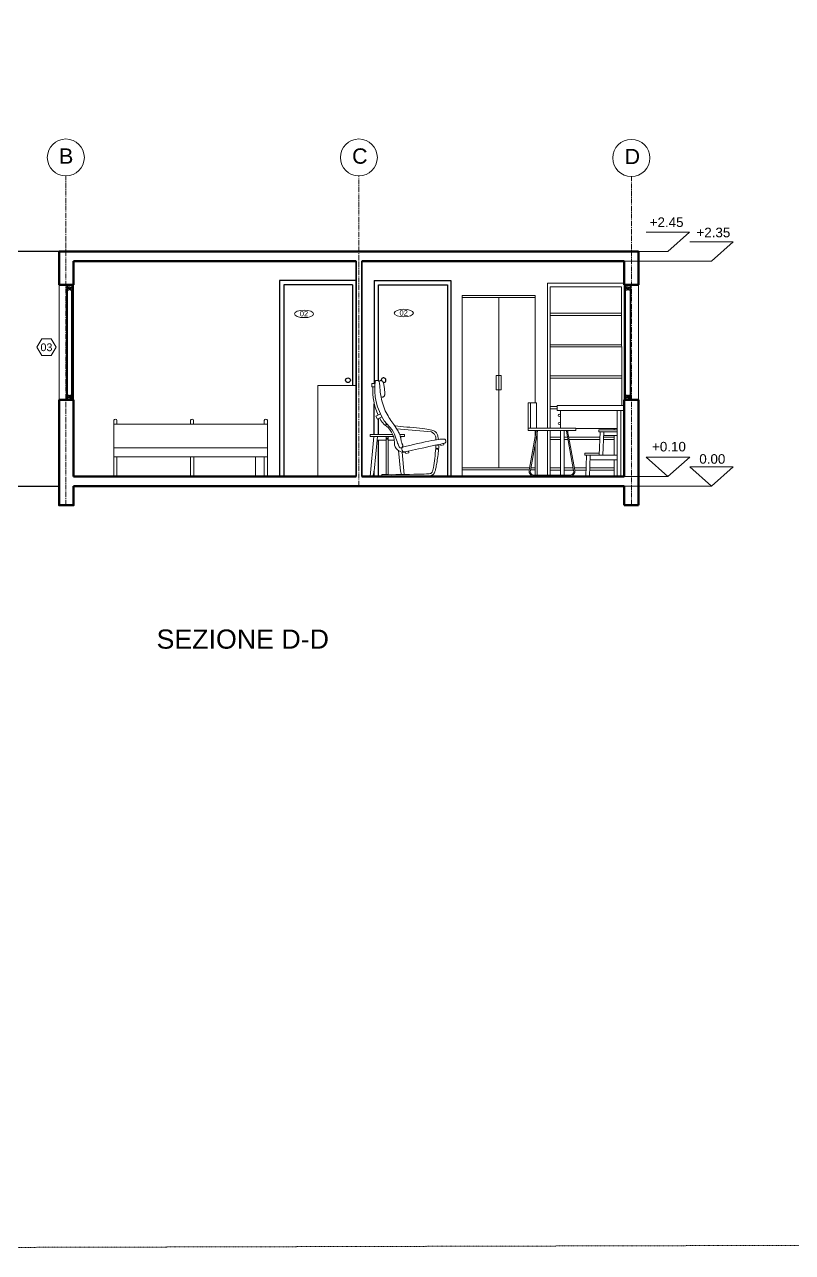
# Model space of a CAD drawing. Header units: centimetres. Extents: x -1487 to 7635, y -1892 to 2688.
# Drawn here: x 576 to 1378, y 53 to 1335 of the extents above; entities that cross this region are included whole.
import ezdxf

# ---------------------------------------------------------------- set-up
doc = ezdxf.new("R2010")
doc.units = ezdxf.units.CM
doc.linetypes.add('CENTERX2', pattern=[4, 2.5, -0.5, 0.5, -0.5])
doc.linetypes.add('CENTRO2', pattern=[1.125, 0.75, -0.125, 0.125, -0.125])
for name, color, linetype, lineweight in [('A-ELEV-MBE1', 7, 'Continuous', 35), ('A-FURN', 8, 'Continuous', 18), ('A-FURN_Num_Penna__251', 251, 'Continuous', 18), ('A-GLAZ-FULL', 4, 'Continuous', 25), ('A-SECT-MCUT', 7, 'Continuous', 35), ('AA - linee quote', 3, 'Continuous', 13), ('AA - montanti', 7, 'Continuous', 35), ('AA - pareti sezionate', 7, 'Continuous', 50), ('AA - serramenti e porte', 4, 'Continuous', 25), ('AA pareti non sezionate', 2, 'Continuous', 25), ('AA- arredo', 8, 'Continuous', 18), ('SEZIONE ARREDO', 8, 'Continuous', 25), ('SIMBOLI FINESTRE', 3, 'Continuous', 13), ('SIMBOLI PORTE', 3, 'Continuous', 13)]:
    doc.layers.add(name, color=color, linetype=linetype, lineweight=lineweight)
doc.layers.add('IKE120036-t1', color=255, linetype='Continuous')
doc.layers.add('家具', color=7, linetype='Continuous')
doc.styles.add('ARIAL', font='Arial.ttf')
doc.styles.get("Standard").update_dxf_attribs({"font": 'Arial.ttf'})

msp = doc.modelspace()

# ---------------------------------------------------------------- hatches: boundary and pattern name
at = {"layer": 'AA - linee quote'}
h = msp.add_hatch(color=256, dxfattribs=at)
h.dxf.hatch_style = 1
h.paths.add_polyline_path([(1270.1706, 1118.4974), (1224.6673, 1118.4974), (1247.4189, 1098.4755)], flags=17)
h.paths.add_polyline_path([(1224.6673, 1118.4974), (1247.4189, 1098.4755), (1270.1706, 1118.4974)])
h = msp.add_hatch(color=256, dxfattribs=at)
h.dxf.hatch_style = 1
h.paths.add_polyline_path([(1315.7873, 1108.4974), (1270.284, 1108.4974), (1293.0357, 1088.4755)], flags=17)
h.paths.add_polyline_path([(1270.284, 1108.4974), (1293.0357, 1088.4755), (1315.7873, 1108.4974)])
h = msp.add_hatch(color=256, dxfattribs=at)
h.dxf.hatch_style = 1
h.paths.add_polyline_path([(1270.284, 883.5643), (1224.7807, 883.5643), (1247.5324, 863.5424)], flags=17)
h.paths.add_polyline_path([(1224.7807, 883.5643), (1247.5324, 863.5424), (1270.284, 883.5643)])
h = msp.add_hatch(color=256, dxfattribs=at)
h.dxf.hatch_style = 1
h.paths.add_polyline_path([(1315.7873, 873.5643), (1270.284, 873.5643), (1293.0357, 853.5424)], flags=17)
h.paths.add_polyline_path([(1270.284, 873.5643), (1293.0357, 853.5424), (1315.7873, 873.5643)])

# ---------------------------------------------------------------- linework, layer by layer
at = {"layer": 'A-ELEV-MBE1'}
for p, q in [((620.3398, 1063.5424), (625.3398, 1063.5424)), ((1061.8022, 863.5424), (1061.8022, 863.5424))]:
    msp.add_line(p, q, dxfattribs=at)
at = {"layer": 'A-ELEV-MBE1', "color": 7}
msp.add_line((846.3021, 863.5423), (918.3022, 863.5423), dxfattribs=at)
at = {"layer": 'A-FURN'}
msp.add_line((927.8022, 1035.6493), (927.8022, 863.5422), dxfattribs=at)
at = {"layer": 'A-FURN_Num_Penna__251'}
for p, q in [((1004.3024, 863.5423), (932.3023, 863.5423)), ((1144.7983, 863.5424), (1108.061, 863.5424))]:
    msp.add_line(p, q, dxfattribs=at)
for points in [[(973.7865, 887.5325), (973.2084, 889.4465)], [(973.7865, 887.5325), (976.9768, 888.3947), (976.5677, 890.0441)]]:
    msp.add_lwpolyline(points, dxfattribs=at)
at = {"layer": 'A-GLAZ-FULL', "color": 4, "linetype": 'Continuous'}
msp.add_line((940.8022, 1068.0423), (940.8023, 960.495), dxfattribs=at)
at = {"layer": 'A-GLAZ-FULL', "lineweight": 40}
for p, q in [((620.3398, 948.5424), (620.3398, 1058.5424)), ((625.3398, 948.5424), (625.3398, 1058.5424))]:
    msp.add_line(p, q, dxfattribs=at)
at = {"layer": 'A-GLAZ-FULL'}
for p, q in [((620.3398, 1058.5424), (622.189, 1058.5424)), ((622.8398, 1061.313), (621.36, 1061.313)), ((621.36, 1061.313), (621.36, 1060.3071)), ((621.36, 1060.3071), (622.189, 1060.3071)), ((622.189, 1060.3071), (622.189, 1058.5424)), ((622.8398, 1061.313), (624.3195, 1061.313)), ((624.3195, 1060.3071), (623.4905, 1060.3071)), ((623.4905, 1060.3071), (623.4905, 1058.5424)), ((623.4905, 1058.5424), (625.3398, 1058.5424)), ((624.3195, 1061.313), (624.3195, 1060.3071)), ((1203.3398, 1058.5424), (1205.189, 1058.5424)), ((1205.8398, 1061.313), (1204.36, 1061.313)), ((1204.36, 1061.313), (1204.36, 1060.3071)), ((1204.36, 1060.3071), (1205.189, 1060.3071)), ((1205.189, 1060.3071), (1205.189, 1058.5424)), ((1205.8398, 1061.313), (1207.3195, 1061.313)), ((1207.3195, 1060.3071), (1206.4905, 1060.3071)), ((1206.4905, 1060.3071), (1206.4905, 1058.5424)), ((1206.4905, 1058.5424), (1208.3398, 1058.5424)), ((1207.3195, 1061.313), (1207.3195, 1060.3071)), ((620.3398, 948.5424), (622.189, 948.5424)), ((621.36, 945.7717), (621.36, 946.7777)), ((621.36, 946.7777), (622.189, 946.7777)), ((622.8398, 945.7717), (621.36, 945.7717)), ((622.189, 946.7777), (622.189, 948.5424)), ((622.8398, 945.7717), (624.3195, 945.7717)), ((623.4905, 946.7777), (623.4905, 948.5424)), ((623.4905, 948.5424), (625.3398, 948.5424)), ((624.3195, 946.7777), (623.4905, 946.7777)), ((624.3195, 945.7717), (624.3195, 946.7777)), ((1203.3398, 948.5424), (1205.189, 948.5424)), ((1204.36, 945.7717), (1204.36, 946.7777)), ((1204.36, 946.7777), (1205.189, 946.7777)), ((1205.8398, 945.7717), (1204.36, 945.7717)), ((1205.189, 946.7777), (1205.189, 948.5424)), ((1205.8398, 945.7717), (1207.3195, 945.7717)), ((1206.4905, 946.7777), (1206.4905, 948.5424)), ((1206.4905, 948.5424), (1208.3398, 948.5424)), ((1207.3195, 946.7777), (1206.4905, 946.7777)), ((1207.3195, 945.7717), (1207.3195, 946.7777))]:
    msp.add_line(p, q, dxfattribs=at)
at = {"layer": 'A-GLAZ-FULL', "color": 4}
for p, q in [((940.8023, 907.4623), (940.8023, 939.5067)), ((940.8023, 863.5423), (940.8023, 869.0922))]:
    msp.add_line(p, q, dxfattribs=at)
at = {"layer": 'A-SECT-MCUT'}
for p, q in [((611.8022, 1063.5424), (611.8022, 1088.4755)), ((921.8022, 1068.0423), (921.8022, 1088.4755)), ((927.8022, 1068.0423), (927.8022, 1088.4755)), ((921.8022, 1068.0423), (921.8022, 863.5423)), ((927.8022, 1068.0423), (927.8022, 863.5423)), ((626.8022, 943.5424), (626.8022, 871.8258)), ((626.8022, 863.5422), (676.8022, 863.5422))]:
    msp.add_line(p, q, dxfattribs=at)
msp.add_lwpolyline([(626.8022, 863.5424), (626.8022, 863.5424), (626.8022, 863.5424)], dxfattribs=at)
at = {"layer": 'AA - linee quote', "linetype": 'CENTRO2', "ltscale": 7}
for p, q in [((618.7863, 834.0279), (618.7863, 1177.3126)), ((924.7692, 853.5424), (924.7692, 1177.3126)), ((1209.3022, 833.5424), (1209.3022, 1176.8271))]:
    msp.add_line(p, q, dxfattribs=at)
at = {"layer": 'AA - linee quote'}
for p, q in [((1270.1706, 1118.4974), (1224.6673, 1118.4974)), ((1247.4189, 1098.4755), (1270.1706, 1118.4974)), ((1315.7873, 1108.4974), (1270.284, 1108.4974)), ((1293.0357, 1088.4755), (1315.7873, 1108.4974)), ((1224.7807, 883.5643), (1247.5324, 863.5424)), ((1270.284, 883.5643), (1224.7807, 883.5643)), ((1247.5324, 863.5424), (1270.284, 883.5643)), ((1270.284, 873.5643), (1293.0357, 853.5424)), ((1315.7873, 873.5643), (1270.284, 873.5643)), ((1293.0357, 853.5424), (1315.7873, 873.5643))]:
    msp.add_line(p, q, dxfattribs=at)
at = {"layer": 'AA - linee quote', "linetype": 'Continuous'}
for p, q in [((1201.8022, 1098.4755), (1247.4189, 1098.4755)), ((1201.8022, 1088.4755), (1247.5324, 1088.4755)), ((1247.5324, 1088.4755), (1293.0357, 1088.4755)), ((1201.8022, 863.5424), (1247.5324, 863.5424)), ((1201.8022, 853.5424), (1293.0357, 853.5424))]:
    msp.add_line(p, q, dxfattribs=at)
at = {"layer": 'AA - linee quote', "linetype": 'CENTRO2', "ltscale": 0.009}
msp.add_lwpolyline([(-1487.331, 2664.295), (7634.7147, 2687.7379), (7634.7147, 76.6954), (-1487.331, 53.2526)], close=True, dxfattribs=at)
at = {"layer": 'AA - linee quote'}
for centre in [(618.7863, 1196.6398), (924.7692, 1196.6398), (1209.3022, 1196.1544)]:
    msp.add_circle(centre, 19.3273, dxfattribs=at)
at = {"layer": 'AA - montanti'}
for p, q in [((620.3398, 1063.5424), (620.3398, 1058.5424)), ((625.3398, 1058.5424), (625.3398, 1063.5424)), ((1203.3398, 1063.5424), (1203.3398, 1058.5424)), ((620.3398, 948.5424), (620.3398, 943.5424)), ((625.3398, 948.5424), (625.3398, 943.5424))]:
    msp.add_line(p, q, dxfattribs=at)
at = {"layer": 'AA - montanti', "linetype": 'Continuous'}
for p, q in [((1208.3398, 1058.5424), (1208.3398, 1063.5424)), ((1203.3398, 948.5424), (1203.3398, 943.5424)), ((1208.3398, 948.5424), (1208.3398, 943.5424))]:
    msp.add_line(p, q, dxfattribs=at)
at = {"layer": 'AA - pareti sezionate'}
for p, q in [((611.8022, 1098.4754), (1216.8022, 1098.4755)), ((611.8022, 1098.4755), (611.8022, 1063.5424)), ((1216.8022, 1063.5424), (1216.8022, 1098.4755)), ((626.8022, 1088.4755), (626.8022, 1063.5424)), ((921.8022, 1088.4755), (626.8022, 1088.4755)), ((1201.8022, 1088.4755), (927.8022, 1088.4755)), ((1201.8022, 1063.5424), (1201.8022, 1088.4755)), ((626.8022, 1063.5424), (611.8022, 1063.5424)), ((1201.8022, 1063.5424), (1216.8022, 1063.5424)), ((611.8022, 943.5424), (611.8022, 833.5424)), ((626.8022, 943.5424), (611.8022, 943.5424)), ((626.8022, 943.5424), (626.8022, 863.5424)), ((1201.8022, 863.5422), (1201.8022, 943.5424)), ((1201.8022, 943.5424), (1216.8022, 943.5424)), ((1216.8022, 943.5424), (1216.8023, 863.5424)), ((1216.8022, 833.5424), (1216.8022, 863.5424)), ((1201.8022, 853.5424), (1201.8022, 833.5424)), ((1201.8022, 833.5424), (1216.8022, 833.5424))]:
    msp.add_line(p, q, dxfattribs=at)
for points in [[(921.8022, 863.5423), (626.8022, 863.5422)], [(1201.8022, 863.5422), (927.8022, 863.5422)], [(611.8022, 853.5424), (611.8022, 833.5424), (626.8022, 833.5424), (626.8022, 853.5424)], [(626.8022, 853.5424), (1201.8022, 853.5424)]]:
    msp.add_lwpolyline(points, dxfattribs=at)
at = {"layer": 'AA - serramenti e porte'}
for p, q in [((841.8022, 1068.0423), (841.8022, 863.5423)), ((921.8022, 1068.0423), (841.8022, 1068.0423)), ((940.8022, 1068.0423), (1020.8022, 1068.0423)), ((1020.8022, 1068.0423), (1020.8022, 863.5422)), ((846.3022, 1063.5423), (846.3021, 863.5423)), ((918.3023, 1063.5423), (846.3022, 1063.5423)), ((918.3023, 1063.5423), (918.3022, 958.5423)), ((945.3022, 1063.5423), (1017.3023, 1063.5423)), ((945.3023, 963.5616), (945.3022, 1063.5423)), ((945.3022, 1063.5423), (1004.3023, 1063.5423)), ((1017.3023, 1063.5423), (1017.3023, 1024.4951)), ((1203.3398, 948.5424), (1203.3398, 1058.5424)), ((1208.3398, 948.5424), (1208.3398, 1058.5424)), ((1017.3023, 1024.4951), (1017.3024, 863.5422)), ((945.3023, 907.4623), (945.3023, 923.7541)), ((945.3023, 863.5423), (945.3023, 901.2909))]:
    msp.add_line(p, q, dxfattribs=at)
msp.add_circle((913.382, 964.0423), 2.5, dxfattribs=at)
msp.add_arc((950.5975, 964.0423), 2.5, 264.2284728, 189.0251855, dxfattribs=at)
at = {"layer": 'AA pareti non sezionate'}
for p, q in [((611.8022, 1098.4754), (309.8022, 1098.4755)), ((309.8022, 853.5424), (611.8022, 853.5424))]:
    msp.add_line(p, q, dxfattribs=at)
at = {"layer": 'AA- arredo'}
for p, q in [((1201.8022, 1065.5424), (1121.8022, 1065.5424)), ((1201.8022, 937.5424), (1201.8022, 1065.5424)), ((611.8022, 1063.5424), (611.8022, 943.5424)), ((626.8022, 1063.5424), (626.8022, 943.5424)), ((1032.8022, 1052.5424), (1032.8022, 863.5424)), ((1032.8022, 1052.5424), (1108.8022, 1052.5424)), ((1108.8022, 1052.5424), (1108.8022, 940.5822)), ((1124.6877, 914.1479), (1124.6877, 1061.5424)), ((1124.6877, 1061.5424), (1198.9167, 1061.5424)), ((1198.9167, 1061.5424), (1199.2058, 937.5424)), ((1201.8022, 943.5424), (1201.8022, 1063.5424)), ((1216.8022, 1063.5424), (1216.8022, 943.5424)), ((1032.8022, 1050.5424), (1108.8022, 1050.5424)), ((1070.8022, 1050.5424), (1070.8022, 872.5424)), ((1198.9808, 1034.0567), (1124.8022, 1034.0563)), ((1124.8022, 1031.7545), (1198.9861, 1031.7549)), ((1199.0577, 1001.0569), (1124.8022, 1001.0563)), ((1124.8022, 998.7545), (1199.0631, 998.7551)), ((1199.1335, 968.5571), (1124.8022, 968.5563)), ((1124.8022, 966.2545), (1199.1389, 966.2553)), ((1101.4296, 940.5822), (1101.4296, 911.5822)), ((1103.9954, 940.5822), (1101.4296, 940.5822)), ((1110.1722, 940.5822), (1103.9954, 940.5822)), ((1103.9954, 940.5822), (1103.9954, 914.1479)), ((1110.1722, 940.5822), (1110.1722, 914.1479)), ((1131.9497, 936.5563), (1124.8022, 936.5563)), ((1131.9497, 937.5424), (1201.8022, 937.5424)), ((1131.9497, 937.5424), (1131.9497, 932.4424)), ((942.4699, 926.4975), (947.3044, 928.8303)), ((942.4699, 926.4975), (944.3376, 923.2179)), ((944.3376, 923.2179), (948.9, 925.7539)), ((1124.8022, 934.2545), (1131.9497, 934.2545)), ((1201.8022, 932.4424), (1131.9497, 932.4424)), ((1135.2824, 914.1479), (1135.2824, 932.4424)), ((1194.4695, 863.5424), (1194.4695, 932.4424)), ((1198.4695, 863.5424), (1198.4695, 932.4424)), ((669.0358, 922.2155), (669.0358, 918.0637)), ((669.0358, 918.0637), (669.0358, 884.0129)), ((829.2111, 918.0637), (669.0358, 918.0637)), ((672.1802, 922.0818), (672.1802, 918.0637)), ((749.0734, 922.2155), (749.0734, 918.0637)), ((752.2178, 922.0818), (752.2178, 918.0637)), ((826.0667, 922.0818), (826.0667, 918.0637)), ((829.2111, 922.2155), (829.2111, 918.0637)), ((829.2111, 918.0637), (829.2111, 884.0129)), ((951.4189, 921.6453), (951.3384, 921.711)), ((963.0745, 916.5779), (962.0005, 916.7722)), ((965.5395, 916.224), (963.0745, 916.5779)), ((964.2177, 913.4313), (1000.6437, 910.1043)), ((968.3562, 915.8796), (965.5395, 916.224)), ((971.4585, 915.5397), (968.3562, 915.8796)), ((974.7551, 915.2043), (971.4585, 915.5397)), ((978.1546, 914.8731), (974.7551, 915.2043)), ((981.5658, 914.546), (978.1546, 914.8731)), ((984.8973, 914.2231), (981.5658, 914.546)), ((988.0578, 913.9042), (984.8973, 914.2231)), ((990.956, 913.5892), (988.0578, 913.9042)), ((993.5204, 913.277), (990.956, 913.5892)), ((995.7589, 912.9634), (993.5204, 913.277)), ((997.6994, 912.6427), (995.7589, 912.9634)), ((999.3696, 912.3098), (997.6994, 912.6427)), ((1000.7974, 911.9592), (999.3696, 912.3098)), ((1002.0106, 911.5855), (1000.7974, 911.9592)), ((1003.0369, 911.1834), (1002.0106, 911.5855)), ((1003.9043, 910.7476), (1003.0369, 911.1834)), ((1004.6382, 910.272), (1003.9043, 910.7476)), ((1151.4296, 914.1479), (1101.4296, 914.1479)), ((1151.4296, 911.5822), (1101.4296, 911.5822)), ((1151.4296, 911.5822), (1101.4296, 911.5822)), ((1110.0826, 911.0738), (1102.6005, 870.0083)), ((1111.2875, 910.7932), (1103.8306, 869.8516)), ((1108.8022, 911.5822), (1108.8022, 904.0466)), ((1109.3384, 911.5822), (1109.3384, 911.545)), ((1109.3384, 911.545), (1109.3384, 911.423)), ((1111.8001, 911.5822), (1111.8001, 911.545)), ((1111.8001, 911.545), (1111.8001, 911.423)), ((1124.6877, 864.7811), (1124.6877, 911.5822)), ((1135.2824, 864.7811), (1135.2824, 911.5822)), ((1139.2824, 864.7811), (1139.2824, 911.5822)), ((1141.0591, 911.5822), (1141.0591, 911.545)), ((1141.0591, 911.545), (1141.0591, 911.423)), ((1141.5502, 910.9115), (1149.0287, 869.8516)), ((1142.7767, 911.0738), (1150.2588, 870.0083)), ((1143.5208, 911.5822), (1143.5208, 911.545)), ((1143.5208, 911.545), (1143.5208, 911.423)), ((1151.4296, 914.1479), (1151.4296, 911.5822)), ((1194.4695, 913.584), (1151.4296, 913.584)), ((1194.4695, 912.2602), (1175.4177, 912.2602)), ((1175.4177, 912.2602), (1175.4177, 910.3115)), ((1191.2373, 912.2602), (1191.2373, 913.584)), ((936.4885, 907.4623), (948.2586, 907.4623)), ((936.4885, 905.4051), (936.4885, 907.4623)), ((948.2616, 905.4051), (936.4885, 905.4051)), ((936.7054, 863.5423), (940.5425, 905.4051)), ((940.8419, 869.2311), (944.1576, 905.4051)), ((948.2616, 901.2909), (943.7805, 901.2909)), ((948.2586, 907.4623), (960.0306, 907.4623)), ((960.8365, 905.4051), (948.2616, 905.4051)), ((953.46, 901.2909), (948.2616, 901.2909)), ((953.46, 865.5802), (953.46, 905.4051)), ((954.3857, 903.6052), (954.3857, 902.517)), ((954.5914, 903.6052), (954.5914, 902.517)), ((955.5171, 865.5489), (955.5171, 905.4051)), ((955.5171, 901.2909), (961.8521, 901.2909)), ((967.3674, 907.4623), (972.4885, 907.4623)), ((972.4885, 905.4051), (968.0414, 905.4051)), ((968.7179, 902.3146), (968.4346, 905.4051)), ((972.4885, 907.4623), (972.4885, 905.4051)), ((1000.6437, 910.1043), (1001.8796, 909.2906)), ((1001.8796, 909.2906), (1002.8504, 908.5181)), ((1002.8504, 908.5181), (1003.5918, 907.7721)), ((1003.5918, 907.7721), (1004.1397, 907.038)), ((1004.1397, 907.038), (1004.5298, 906.3008)), ((1004.5298, 906.3008), (1004.7979, 905.546)), ((1005.2557, 909.749), (1004.6382, 910.272)), ((1004.7979, 905.546), (1004.9798, 904.7586)), ((1004.9798, 904.7586), (1005.1112, 903.9241)), ((1005.1112, 903.9241), (1005.2211, 903.0255)), ((1005.2211, 903.0255), (1005.3104, 901.7266)), ((1005.7715, 909.1701), (1005.2557, 909.749)), ((1006.2004, 908.527), (1005.7715, 909.1701)), ((1006.5571, 907.8115), (1006.2004, 908.527)), ((1006.8564, 907.015), (1006.5571, 907.8115)), ((1007.1131, 906.1293), (1006.8564, 907.015)), ((1007.3418, 905.1461), (1007.1131, 906.1293)), ((1007.5539, 904.0589), (1007.3418, 905.1461)), ((1007.8218, 902.1434), (1007.5539, 904.0589)), ((1135.2824, 904.6954), (1124.8022, 904.6954)), ((1124.8022, 902.2545), (1135.2824, 902.2545)), ((1142.6824, 904.6954), (1139.2824, 904.6954)), ((1139.2824, 902.2545), (1143.1269, 902.2545)), ((1149.8474, 904.6954), (1143.9389, 904.6954)), ((1144.3836, 902.2545), (1149.8474, 902.2545)), ((1176.3959, 904.6954), (1149.8474, 904.6954)), ((1149.8474, 902.2545), (1170.5926, 902.2545)), ((1170.5926, 902.2545), (1176.3094, 902.2545)), ((1194.4695, 910.3115), (1175.4177, 910.3115)), ((1175.732, 885.9526), (1176.5948, 910.3115)), ((1179.6377, 885.9526), (1180.5005, 910.3115)), ((1180.2151, 902.2545), (1191.2373, 902.2545)), ((1191.2373, 904.6954), (1180.3016, 904.6954)), ((1194.4695, 906.4141), (1180.3625, 906.4141)), ((829.2111, 893.4779), (669.0358, 893.4779)), ((968.1352, 869.2311), (966.1792, 890.5709)), ((972.0755, 865.6831), (969.9377, 889.006)), ((1004.3053, 885.129), (1003.9723, 882.4337)), ((1004.6098, 887.7957), (1004.3053, 885.129)), ((1004.8749, 890.3501), (1004.6098, 887.7957)), ((1005.0895, 892.7082), (1004.8749, 890.3501)), ((1005.2456, 896.3633), (1005.0895, 892.7082)), ((1007.2286, 884.4427), (1007.4857, 886.3247)), ((1007.4857, 886.3247), (1007.7177, 888.2227)), ((1007.7177, 888.2227), (1007.9156, 890.1131)), ((1007.9156, 890.1131), (1008.0707, 891.9726)), ((1008.0707, 891.9726), (1008.1742, 893.7777)), ((1008.1742, 893.7777), (1008.2196, 895.5081)), ((1008.2196, 895.5081), (1008.2114, 896.9945)), ((1108.8022, 897.1477), (1108.8022, 864.7811)), ((1160.8024, 887.9013), (1175.801, 887.9013)), ((1160.8024, 887.9013), (1160.8024, 885.9526)), ((1160.8024, 885.9526), (1194.4695, 885.9526)), ((1161.6823, 863.5425), (1162.4761, 885.9526)), ((1165.588, 863.5425), (1166.3818, 885.9526)), ((669.0358, 863.5422), (669.0358, 884.0129)), ((829.2111, 884.0129), (669.0358, 884.0129)), ((749.0734, 863.5422), (749.0734, 884.0129)), ((752.3178, 863.5422), (752.3178, 884.0129)), ((816.8022, 884.0129), (816.8022, 863.5423)), ((826.0667, 863.5424), (826.0667, 884.0129)), ((829.2111, 863.5424), (829.2111, 884.0129)), ((1002.5725, 873.0464), (1002.2577, 871.4457)), ((1002.9107, 875.0163), (1002.5725, 873.0464)), ((1003.264, 877.2935), (1002.9107, 875.0163)), ((1003.6215, 879.7939), (1003.264, 877.2935)), ((1003.9723, 882.4337), (1003.6215, 879.7939)), ((1004.8783, 871.2096), (1005.116, 872.2645)), ((1005.116, 872.2645), (1005.3581, 873.4237)), ((1005.3581, 873.4237), (1005.6059, 874.6885)), ((1005.6059, 874.6885), (1005.8605, 876.0599)), ((1005.8605, 876.0599), (1006.1229, 877.539)), ((1006.1229, 877.539), (1006.3942, 879.1268)), ((1006.3942, 879.1268), (1006.674, 880.8202)), ((1006.674, 880.8202), (1006.9551, 882.6)), ((1006.9551, 882.6), (1007.2286, 884.4427)), ((1135.2824, 872.5563), (1124.8022, 872.5563)), ((1148.5361, 872.5563), (1139.2824, 872.5563)), ((1149.8474, 872.5563), (1149.7946, 872.5563)), ((1162.0015, 872.5563), (1149.8474, 872.5563)), ((1155.1542, 872.5563), (1150.9155, 872.5563)), ((1191.2373, 872.5563), (1165.9072, 872.5563)), ((1166.2092, 881.0809), (1194.4695, 881.0809)), ((939.2201, 863.5423), (940.8419, 869.2311)), ((948.7012, 865.6525), (948.701, 863.5411)), ((955.8015, 865.5445), (948.7012, 865.6525)), ((959.3361, 865.418), (955.8015, 865.5445)), ((963.4812, 865.5339), (959.3361, 865.418)), ((968.0331, 865.6231), (963.4812, 865.5339)), ((972.7975, 865.6936), (968.0331, 865.6231)), ((969.159, 865.6399), (968.1352, 869.2311)), ((977.5803, 865.7535), (972.7975, 865.6936)), ((982.1871, 865.8107), (977.5803, 865.7535)), ((986.4236, 865.8733), (982.1871, 865.8107)), ((990.0957, 865.9491), (986.4236, 865.8733)), ((989.5166, 863.5937), (992.6421, 863.742)), ((993.0571, 866.0445), (990.0957, 865.9491)), ((992.6421, 863.742), (995.1626, 863.9132)), ((995.3535, 866.1594), (993.0571, 866.0445)), ((995.1626, 863.9132), (997.1558, 864.107)), ((997.0788, 866.292), (995.3535, 866.1594)), ((998.3267, 866.4404), (997.0788, 866.292)), ((997.1558, 864.107), (998.6992, 864.3229)), ((999.1911, 866.6027), (998.3267, 866.4404)), ((998.6992, 864.3229), (999.8702, 864.5607)), ((999.7658, 866.7772), (999.1911, 866.6027)), ((1000.1444, 866.9621), (999.7658, 866.7772)), ((999.8702, 864.5607), (1000.7464, 864.82)), ((1000.4209, 867.1554), (1000.1444, 866.9621)), ((1000.6741, 867.3638), (1000.4209, 867.1554)), ((1000.9232, 867.6269), (1000.6741, 867.3638)), ((1000.7464, 864.82), (1001.4054, 865.1004)), ((1001.1725, 867.9928), (1000.9232, 867.6269)), ((1001.4263, 868.5096), (1001.1725, 867.9928)), ((1001.4054, 865.1004), (1001.9246, 865.4015)), ((1001.6889, 869.2253), (1001.4263, 868.5096)), ((1001.9646, 870.188), (1001.6889, 869.2253)), ((1001.9246, 865.4015), (1002.3701, 865.7249)), ((1002.2577, 871.4457), (1001.9646, 870.188)), ((1002.3701, 865.7249), (1002.7612, 866.0787)), ((1002.7612, 866.0787), (1003.1061, 866.4733)), ((1003.1061, 866.4733), (1003.4124, 866.9185)), ((1003.4124, 866.9185), (1003.6883, 867.4246)), ((1003.6883, 867.4246), (1003.9416, 868.0017)), ((1003.9416, 868.0017), (1004.1803, 868.6598)), ((1004.1803, 868.6598), (1004.4122, 869.4092)), ((1004.4122, 869.4092), (1004.6441, 870.2582)), ((1004.6441, 870.2582), (1004.8783, 871.2096)), ((1108.061, 864.7811), (1126.5252, 864.7811)), ((1124.8022, 870.2545), (1135.2824, 870.2545)), ((1144.7983, 864.7811), (1126.5252, 864.7811)), ((1139.2824, 870.2545), (1148.9553, 870.2545)), ((1150.2139, 870.2545), (1161.92, 870.2545)), ((1150.9155, 870.2545), (1154.7764, 870.2545)), ((1165.8257, 870.2545), (1191.2373, 870.2545)), ((611.8022, 853.5424), (323.8022, 853.5424))]:
    msp.add_line(p, q, dxfattribs=at)
at = {"layer": 'AA- arredo', "lineweight": 13}
for p, q in [((1032.8022, 872.5424), (1103.0622, 872.5424)), ((1104.3207, 872.5424), (1108.8022, 872.5424)), ((1032.8022, 870.5424), (1102.6978, 870.5424)), ((1103.9564, 870.5424), (1108.8022, 870.5424))]:
    msp.add_line(p, q, dxfattribs=at)
at = {"layer": 'AA- arredo'}
for points in [[(1121.8022, 1003.5424), (1121.8022, 1003.5424), (1121.8022, 1065.5424)], [(1201.8022, 1063.5424), (1201.8022, 1063.5424), (1201.8022, 1043.5424)], [(1201.8022, 1024.4951), (1201.8022, 1024.4951), (1201.8022, 1003.5424)], [(1201.8022, 1003.5424), (1201.8022, 1022.5897)], [(1121.8022, 914.1479), (1121.8022, 1003.5424)], [(1201.8022, 1003.5424), (1201.8022, 1003.5424), (1201.8022, 983.5424)], [(1201.8022, 983.5424), (1201.8022, 983.5424), (1201.8022, 963.5424)], [(942.7721, 963.7901), (945.0846, 963.7414)], [(945.0846, 963.7414), (945.3064, 963.5583), (945.529, 963.2314), (945.7475, 962.7721), (945.9568, 962.1915), (946.1519, 961.501), (946.3278, 960.7116), (946.4794, 959.8348), (946.6018, 958.8815), (946.6931, 957.8599), (946.7648, 956.7648), (946.8315, 955.5877), (946.9079, 954.3204), (947.0087, 952.9543), (947.1484, 951.4811), (947.3418, 949.8924), (947.6036, 948.1798), (947.9453, 946.3411), (948.3671, 944.3985), (948.8658, 942.3806), (949.4384, 940.3159), (950.0819, 938.2329), (950.7932, 936.16), (951.5694, 934.1259), (952.4074, 932.1589), (953.3027, 930.2818), (954.2449, 928.4942), (955.2223, 926.7897), (956.2229, 925.162), (957.2349, 923.6049), (958.2465, 922.1121), (959.2458, 920.6773), (960.2211, 919.2943), (961.1615, 917.9577), (961.9854, 916.775)], [(947.8398, 946.9088), (948.425, 946.6202), (948.9597, 946.4574), (949.4452, 946.4051), (949.8826, 946.4484), (950.2729, 946.5721), (950.6174, 946.761), (950.917, 947.0001), (951.173, 947.2742), (951.3866, 947.5731), (951.5594, 947.9062), (951.6933, 948.2879), (951.7899, 948.7327), (951.851, 949.2548), (951.8786, 949.8686), (951.8742, 950.5885), (951.8397, 951.4289), (951.777, 952.3958), (951.6889, 953.4624), (951.578, 954.5934), (951.4472, 955.7538), (951.2993, 956.9082), (951.1371, 958.0217), (950.9634, 959.0589), (950.7811, 959.9848), (950.5921, 960.7724), (950.395, 961.428), (950.1877, 961.9662), (949.9679, 962.4016), (949.7334, 962.7487), (949.4821, 963.022), (949.2117, 963.2362), (948.92, 963.4058), (948.6053, 963.5411), (948.2676, 963.6346), (947.9073, 963.6748), (947.5251, 963.65), (947.1212, 963.5485), (946.6963, 963.3587), (946.2508, 963.069), (945.7852, 962.6675)], [(941.6009, 960.495), (941.6009, 960.495), (938.2756, 960.495), (938.2756, 957.1961), (941.3842, 957.1961)], [(946.4065, 960.2562), (946.4064, 960.2735)], [(962.0005, 916.7722), (964.4612, 913.0645), (965.1449, 911.954), (965.7619, 910.8885), (966.307, 909.8678), (966.7772, 908.8918), (967.1779, 907.9596), (967.5167, 907.0703), (967.801, 906.223), (968.0384, 905.4166), (968.2364, 904.6502), (968.4026, 903.9229), (968.5444, 903.2336), (968.669, 902.5812), (968.7822, 901.9629), (968.8892, 901.3758), (968.9954, 900.8167), (969.1061, 900.2828), (969.2266, 899.7709), (969.3622, 899.2782), (969.5184, 898.8015), (969.6972, 898.3381), (969.8887, 897.8864), (970.0797, 897.445), (970.2569, 897.0124), (970.4072, 896.5874), (970.5175, 896.1683), (970.5745, 895.754), (970.565, 895.3429), (970.4798, 894.9363), (970.3246, 894.5451), (970.1092, 894.1833), (969.8432, 893.8643), (969.5364, 893.6019), (969.1985, 893.4098), (968.8391, 893.3017), (968.4679, 893.2911), (968.0926, 893.3921), (967.7127, 893.6191), (967.3254, 893.9868), (966.9282, 894.5099), (966.5184, 895.2032), (966.0935, 896.0813), (965.6509, 897.1589), (965.1878, 898.4508), (964.697, 899.9643), (964.1513, 901.6776), (963.5192, 903.5614), (962.7688, 905.5866), (961.8685, 907.7239), (960.7864, 909.9441), (959.4908, 912.2181), (951.3542, 921.7208)], [(1121.8022, 864.7811), (1121.8022, 911.5822)], [(969.7064, 893.7165), (971.6964, 894.3784), (974.5111, 895.1605), (977.9559, 896.0265), (981.8365, 896.9402), (985.9585, 897.8654), (990.1275, 898.7658), (994.1491, 899.6053), (997.8288, 900.3475), (1001.013, 900.9646), (1003.7104, 901.4613), (1007.843, 902.1464)], [(1007.8414, 902.1461), (1007.843, 902.1464), (1009.3771, 902.3609), (1010.6225, 902.5075), (1011.6285, 902.5995), (1012.4448, 902.6498), (1013.115, 902.6693), (1013.6601, 902.6601), (1014.0956, 902.6218), (1014.4367, 902.5542), (1014.6986, 902.4568), (1014.8967, 902.3295), (1015.0463, 902.172), (1015.1628, 901.984), (1015.2589, 901.7662), (1015.3383, 901.5237), (1015.4022, 901.2626), (1015.4515, 900.989), (1015.4876, 900.709), (1015.5115, 900.4288), (1015.5244, 900.1544), (1015.5275, 899.892), (1015.5199, 899.6464), (1015.4935, 899.4179), (1015.4379, 899.2053), (1015.3431, 899.0076), (1015.1988, 898.8239), (1014.9948, 898.6529), (1014.721, 898.4937), (1014.3671, 898.3452), (1013.9164, 898.2039), (1013.3259, 898.0559), (1012.5462, 897.885), (1011.5276, 897.6747), (1010.2208, 897.4088), (1008.5762, 897.071), (1008.2114, 896.9945)], [(1010.1922, 897.4029), (1010.4264, 895.967), (1013.5649, 896.5655), (1013.3259, 898.0559)], [(1110.8022, 908.1285), (1110.8022, 864.7811)], [(1191.2373, 906.4141), (1191.2373, 885.9526)], [(1008.2114, 896.9945), (1004.0755, 896.1142), (1001.1504, 895.4708), (997.8688, 894.7392), (994.3607, 893.9521), (990.756, 893.1421), (987.1846, 892.3421), (983.7763, 891.5846), (980.6612, 890.9024), (977.9691, 890.3283), (975.7969, 889.8878), (974.1096, 889.5789), (972.8395, 889.3923), (971.9185, 889.3188), (971.2788, 889.3493), (970.8524, 889.4745), (970.5715, 889.6854), (970.368, 889.9726), (970.1865, 890.3266), (970.0209, 890.7363), (969.8772, 891.19), (969.7617, 891.6764), (969.6807, 892.1838), (969.6404, 892.7006), (969.6468, 893.2153), (969.7064, 893.7165)], [(669.0358, 863.5424), (672.1802, 863.5424), (672.1802, 884.0129)], [(1191.2373, 881.0809), (1191.2373, 863.5423)], [(1033.0588, 863.5424), (1023.0588, 863.5424)]]:
    msp.add_lwpolyline(points, dxfattribs=at)
msp.add_lwpolyline([(1073.3022, 954.0424), (1073.3022, 969.0424), (1068.3022, 969.0424), (1068.3022, 954.0424)], close=True, dxfattribs=at)
at = {"layer": 'AA- arredo', "lineweight": 13}
msp.add_lwpolyline([(881.8022, 863.5423), (881.8022, 958.5423), (921.8022, 958.5423), (921.8022, 863.5423), (881.8022, 863.5423)], dxfattribs=at)
at = {"layer": 'AA- arredo'}
for centre, radius in [((1134.1197, 927.3056), 1.1627), ((953.4738, 918.279), 0.4941), ((1134.1197, 918.8907), 1.1627), ((954.4885, 903.0611), 0.5441), ((1006.5844, 892.5682), 0.4941)]:
    msp.add_circle(centre, radius, dxfattribs=at)
for centre, radius, start, end in [((1001.358, 954.9126), 60.0173, 172.3224384, 213.5756352), ((942.7192, 962.951), 0.8407, 86.3923262, 181.3790117), ((997.0299, 952.5319), 57.7166, 175.3647512, 205.4971636), ((670.5943, 921.8271), 1.6062, 9.1233582, 166.0077278), ((750.632, 921.8271), 1.6062, 9.1233582, 166.0077278), ((827.6525, 921.8271), 1.6062, 13.9922722, 170.8766418), ((962.3339, 930.6231), 16.9185, 201.3538344, 238.5141302), ((937.5866, 897.4831), 24.5624, 356.7366549, 49.6258616), ((1109.0732, 910.5518), 0.9107, 358.6629903, 73.0643008), ((1110.6919, 910.9628), 0.6193, 344.1070287, 169.6740573), ((1112.4955, 910.3654), 1.2657, 123.3229716, 171.5300846), ((1140.3638, 910.3654), 1.2657, 8.4699154, 56.6770284), ((1142.1674, 910.9628), 0.6193, 10.3259427, 184.7519711), ((1143.7861, 910.5518), 0.9107, 106.9356992, 181.3370097), ((971.9224, 899.0689), 10.2569, 196.9136667, 278.1080119), ((1006.7355, 896.7974), 0.4941, 205.4062234, 358.6245026), ((1108.061, 869.0811), 5.5387, 170.3624751, 270), ((1108.061, 869.0811), 4.3, 169.6775288, 270), ((1144.7983, 869.0811), 5.5387, 270, 9.6375249), ((1144.7983, 869.0811), 4.3, 270, 10.3224712)]:
    msp.add_arc(centre, radius, start, end, dxfattribs=at)
at = {"layer": 'IKE120036-t1'}
for p, q in [((1061.8022, 863.5424), (1064.6877, 863.5424)), ((1138.9167, 863.5424), (1141.8022, 863.5424))]:
    msp.add_line(p, q, dxfattribs=at)
at = {"layer": 'SEZIONE ARREDO', "color": 7, "true_color": 0xffffff}
for p, q in [((1099.0416, 863.5424), (1104.2399, 863.5424)), ((1145.5782, 863.5424), (1150.9155, 863.5424)), ((1198.4695, 863.5424), (1194.4695, 863.5424)), ((1201.8022, 863.5424), (1195.8022, 863.5424))]:
    msp.add_line(p, q, dxfattribs=at)
at = {"layer": 'SIMBOLI FINESTRE'}
msp.add_lwpolyline([(608.6307, 998.6306), (603.6307, 1007.2909), (593.6307, 1007.2909), (588.6307, 998.6306), (593.6307, 989.9704), (603.6307, 989.9704)], close=True, dxfattribs=at)
at = {"layer": 'SIMBOLI PORTE'}
for centre in [(867.5651, 1033.3571), (971.7252, 1034.2069)]:
    msp.add_ellipse(centre, major_axis=(-10, 0.0244), ratio=0.39546778, dxfattribs=at)
at = {"layer": '家具'}
msp.add_line((1136.8022, 863.5422), (1129.0972, 863.5422), dxfattribs=at)

# ---------------------------------------------------------------- texts
at = {"layer": 'AA - linee quote', "linetype": 'Continuous', "char_height": 10, "attachment_point": 1}
for s, insert in [('+2.45', (1228.4623, 1134.0494)), ('+2.35', (1277.3052, 1123.3463)), ('+0.10', (1230.9138, 899.6935)), ('0.00', (1280.2519, 886.8497))]:
    msp.add_mtext_dynamic_manual_height_columns(s, width=0.464554, gutter_width=1, heights=[0], dxfattribs=dict(at, insert=insert))
at = {"layer": 'AA - linee quote', "insert": (713.5126, 703.7448), "char_height": 20, "attachment_point": 1}
msp.add_mtext_dynamic_manual_height_columns('SEZIONE D-D', width=455.457248, gutter_width=12.5, heights=[0], dxfattribs=at)
at = {"layer": 'AA - linee quote', "linetype": 'CENTERX2', "ltscale": 5, "style": 'ARIAL'}
for tag, p in [('B', (611.7263, 1190.1586)), ('C', (917.7092, 1190.1586)), ('D', (1202.2422, 1189.6731))]:
    msp.add_attdef(tag, p, '', height=16, dxfattribs=at)
at = {"layer": 'SIMBOLI FINESTRE', "style": 'ARIAL'}
msp.add_text('03', height=8.07379, rotation=359.8326321, dxfattribs=at).set_placement((592.2824, 994.4279))
at = {"layer": 'SIMBOLI PORTE', "style": 'ARIAL'}
for p in [(863.0396, 1030.7293), (967.1997, 1031.579)]:
    msp.add_text('02', height=5.66378, dxfattribs=at).set_placement(p)

doc.saveas('drawing.dxf')
